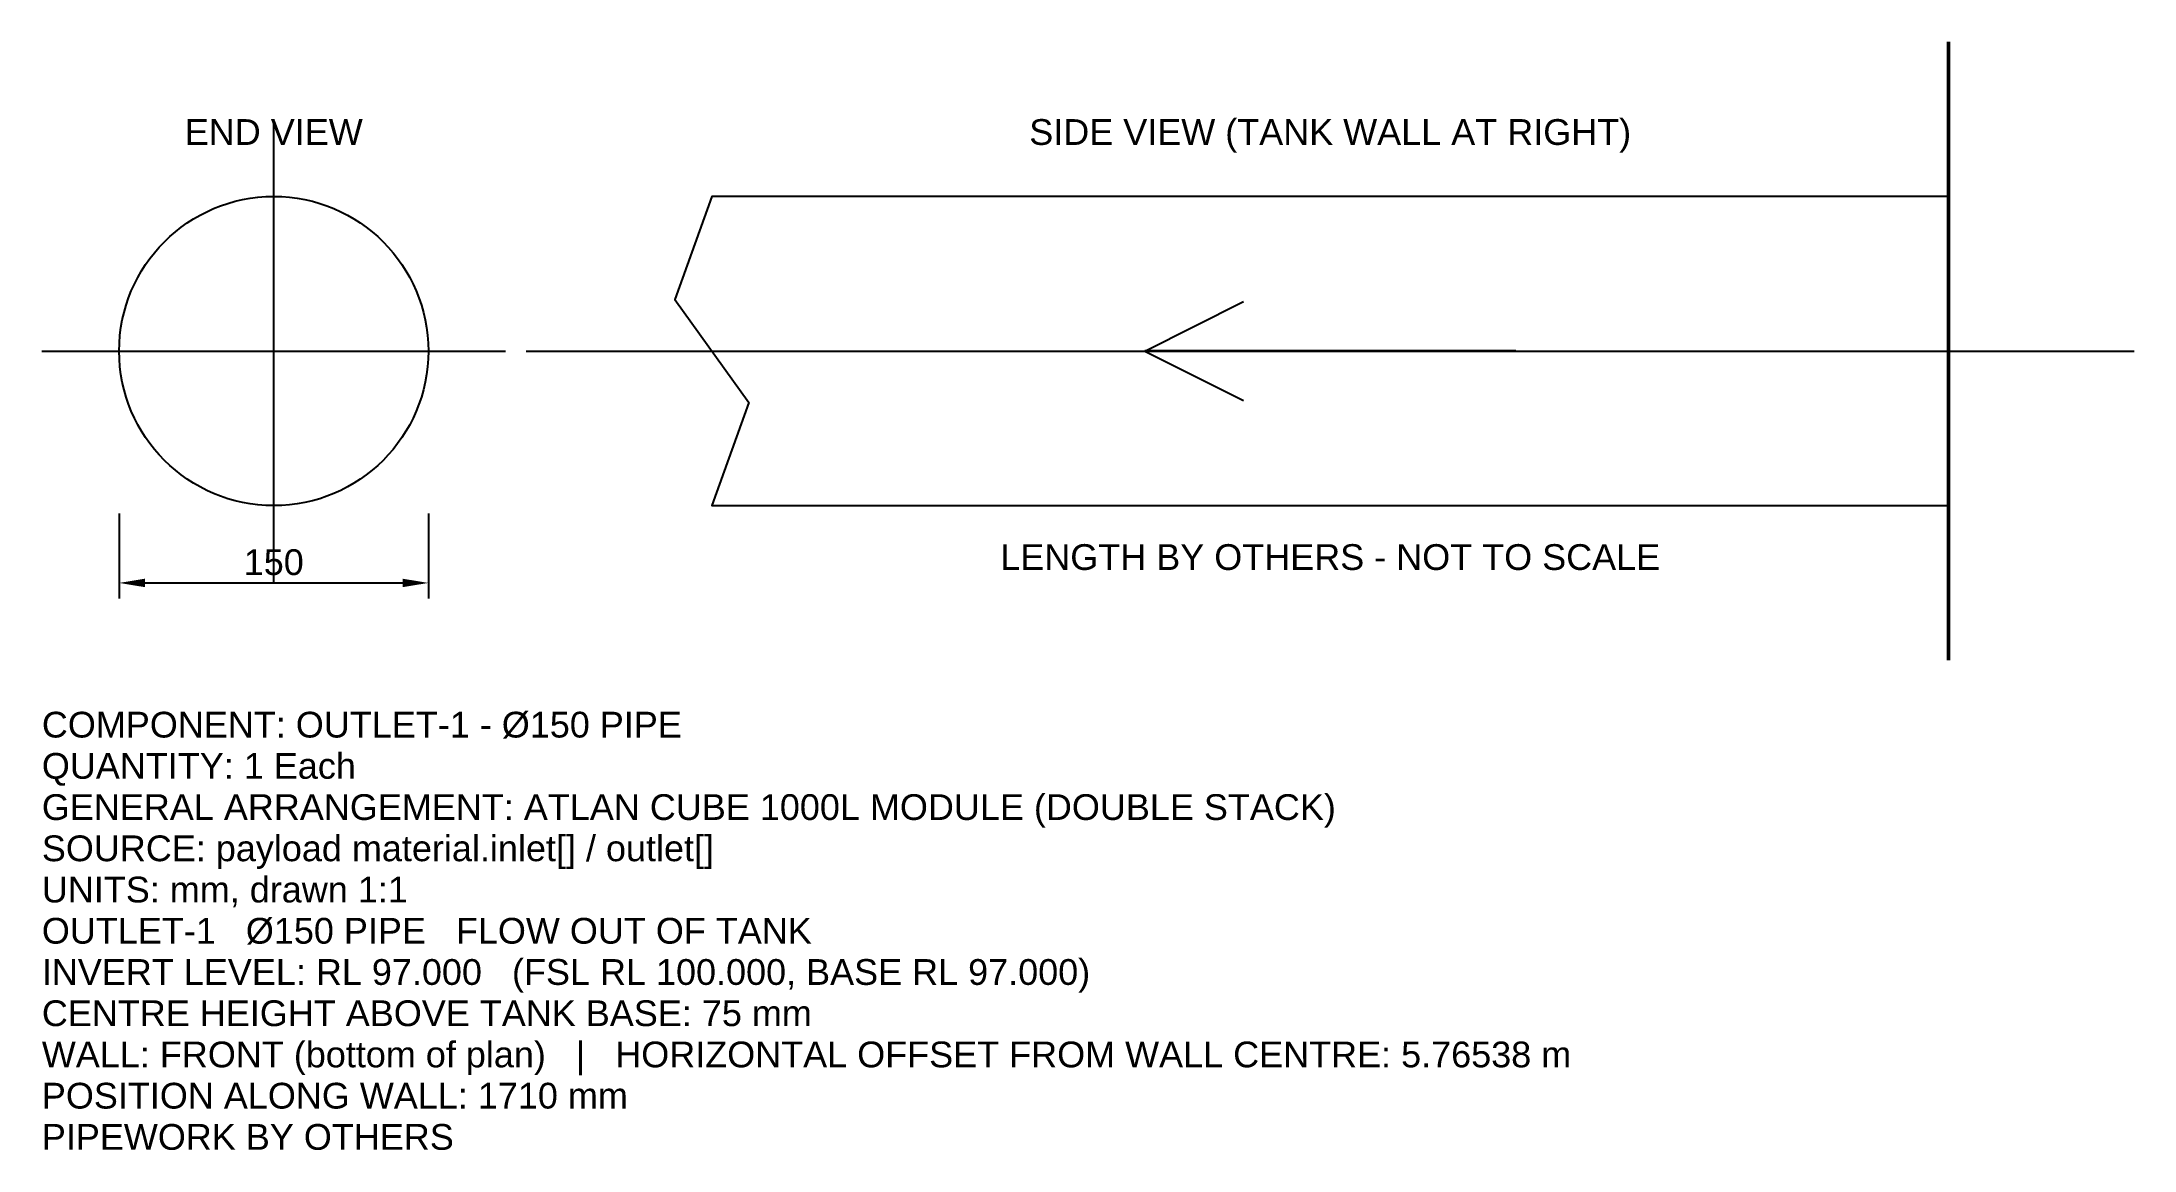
# Model space of a CAD drawing. Header units: millimetres. Extents: x -112 to 902, y -388 to 150.
import ezdxf
from ezdxf.enums import TextEntityAlignment as Align

# ---------------------------------------------------------------- set-up
doc = ezdxf.new("R2010")
doc.units = ezdxf.units.MM
for name, color, linetype in [('ANNOTATIONS', 7, 'Continuous'), ('CENTRELINE', 1, 'Continuous'), ('DIMENSIONS', 7, 'Continuous'), ('FLOW', 5, 'Continuous'), ('OUTLINE', 7, 'Continuous'), ('SYMBOL', 7, 'Continuous'), ('TITLE', 7, 'Continuous')]:
    doc.layers.add(name, color=color, linetype=linetype)
doc.styles.add('ARIAL', font='arial.ttf')
doc.dimstyles.get("Standard").update_dxf_attribs({"dimtxt": 2.5, "dimasz": 2.5, "dimexe": 1.25, "dimexo": 0.625, "dimtad": 1, "dimcen": 2.5, "dimazin": 3, "dimtfac": 1, "dimtmove": 0, "dimatfit": 3})

msp = doc.modelspace()

# ---------------------------------------------------------------- linework, layer by layer
at = {"layer": 'CENTRELINE'}
for p, q in [((0, -112.5), (0, 112.5)), ((-112.5, 0), (112.5, 0)), ((122.5, 0), (902.5, 0))]:
    msp.add_line(p, q, dxfattribs=at)
at = {"layer": 'FLOW'}
for q in [(470.5, 24), (470.5, -24)]:
    msp.add_line((422.5, 0), q, dxfattribs=at)
at = {"layer": 'FLOW', "lineweight": 35}
msp.add_line((602.5, 0), (422.5, 0), dxfattribs=at)
at = {"layer": 'OUTLINE', "lineweight": 50}
msp.add_line((812.5, -150), (812.5, 150), dxfattribs=at)
at = {"layer": 'SYMBOL'}
msp.add_lwpolyline([(812.5, 75), (212.5, 75), (194.5, 25), (230.5, -25), (212.5, -75), (812.5, -75)], dxfattribs=at)
msp.add_circle((0, 0), 75, dxfattribs=at)

# ---------------------------------------------------------------- texts
at = {"layer": 'ANNOTATIONS', "style": 'ARIAL'}
msp.add_text('LENGTH BY OTHERS - NOT TO SCALE', height=12.5, dxfattribs=at).set_placement((512.5, -106.2), align=Align.CENTER)
at = {"layer": 'TITLE', "style": 'ARIAL'}
for s, p in [('END VIEW', (0, 100)), ('SIDE VIEW (TANK WALL AT RIGHT)', (512.5, 100))]:
    msp.add_text(s, height=12.5, dxfattribs=at).set_placement(p, align=Align.CENTER)
for s, p in [('COMPONENT: OUTLET-1 - Ø150 PIPE', (-112.5, -187.5)), ('QUANTITY: 1 Each', (-112.5, -207.5)), ('GENERAL ARRANGEMENT: ATLAN CUBE 1000L MODULE (DOUBLE STACK)', (-112.5, -227.5)), ('SOURCE: payload material.inlet[] / outlet[]', (-112.5, -247.5)), ('UNITS: mm, drawn 1:1', (-112.5, -267.5)), ('OUTLET-1   Ø150 PIPE   FLOW OUT OF TANK', (-112.5, -287.5)), ('INVERT LEVEL: RL 97.000   (FSL RL 100.000, BASE RL 97.000)', (-112.5, -307.5)), ('CENTRE HEIGHT ABOVE TANK BASE: 75 mm', (-112.5, -327.5)), ('WALL: FRONT (bottom of plan)   |   HORIZONTAL OFFSET FROM WALL CENTRE: 5.76538 m', (-112.5, -347.5)), ('POSITION ALONG WALL: 1710 mm', (-112.5, -367.5)), ('PIPEWORK BY OTHERS', (-112.5, -387.5))]:
    msp.add_text(s, height=12.5, dxfattribs=at).set_placement(p)

# ---------------------------------------------------------------- dimensions: what is measured, and where the dimension line sits
at = {"layer": 'DIMENSIONS'}
msp.add_linear_dim(base=(-75, -112.5), p1=(-75, -75), p2=(75, -75), dimstyle='Standard', override={"dimtxt": 12.5, "dimasz": 12.5, "dimexe": 7.5, "dimexo": 3.75, "dimgap": 3.75, "dimtad": 1, "dimdec": 0, "dimtxsty": 'ARIAL', "dimclrd": 7, "dimclre": 7, "dimclrt": 7}, dxfattribs=at).render()

doc.saveas('drawing.dxf')
